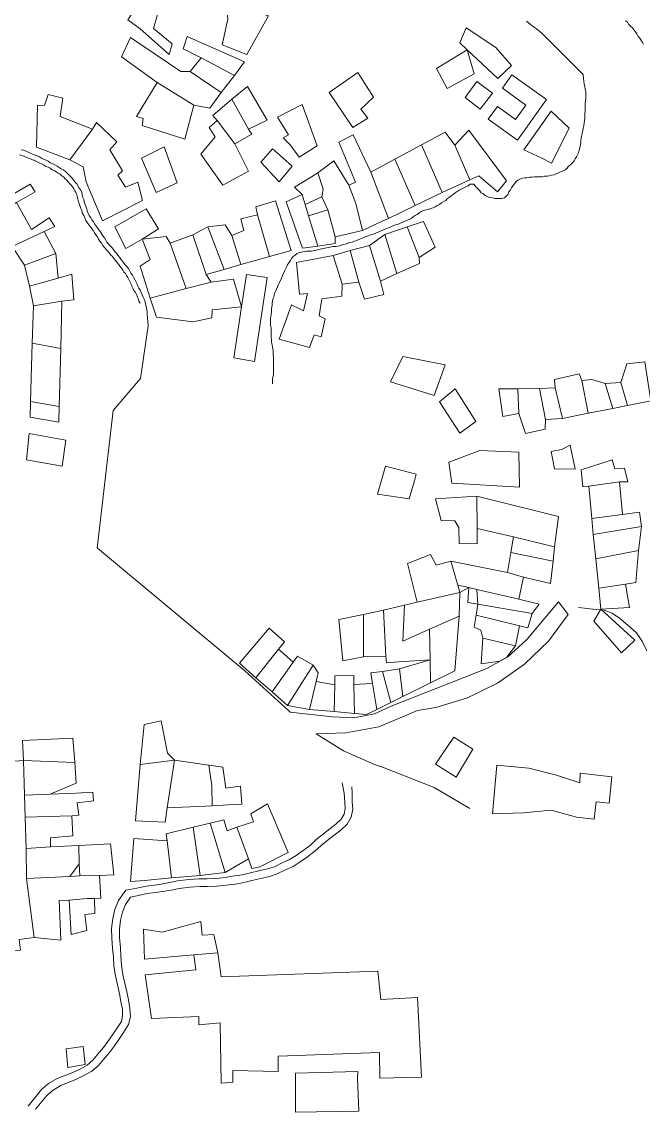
# Model space of a CAD drawing. Header units: inches. Extents: x 1138763 to 1140867, y 1050756 to 1053008.
# Drawn here: x 1140509.4 to 1140664.1, y 1052533.5 to 1052805.3 of the extents above; entities that cross this region are included whole.
import ezdxf

# ---------------------------------------------------------------- set-up
doc = ezdxf.new("R2010")
doc.units = ezdxf.units.IN
doc.header["$MEASUREMENT"] = 0
for name, color, linetype, lineweight in [('LimEdif_AM', 44, 'Continuous', 5), ('ViaPrin_AM', 1, 'Continuous', 15), ('ViaSec_AM', 1, 'Continuous', 18)]:
    doc.layers.add(name, color=color, linetype=linetype, lineweight=lineweight)

msp = doc.modelspace()

# ---------------------------------------------------------------- linework, layer by layer
at = {"layer": 'LimEdif_AM'}
for points in [[(1140546.06, 1052797.12), (1140538.81, 1052803.5), (1140535.81, 1052805.75), (1140539.81, 1052811.87), (1140541.56, 1052818.5), (1140544.94, 1052817), (1140543.81, 1052809.37), (1140542.19, 1052803.62), (1140546.81, 1052799.75), (1140546.06, 1052797.12)], [(1140570.81, 1052806.75), (1140565.44, 1052797.12), (1140559.31, 1052799.5), (1140560.69, 1052805.87), (1140560.19, 1052810), (1140570.81, 1052806.75)], [(1140620.31, 1052798.25), (1140618.44, 1052800), (1140620.06, 1052803.75), (1140627.44, 1052798.87), (1140631.31, 1052794.37), (1140627.94, 1052791.12), (1140620.31, 1052798.25)], [(1140543.06, 1052790.12), (1140534.19, 1052796.5), (1140536.44, 1052801.37), (1140548.94, 1052792.87), (1140551.31, 1052792.87), (1140559.06, 1052787.62), (1140556.19, 1052783.75), (1140552.19, 1052784.5), (1140543.06, 1052790.12)], [(1140554.06, 1052796.25), (1140549.56, 1052798.5), (1140550.56, 1052801.62), (1140564.81, 1052795.25), (1140562.31, 1052791.87), (1140554.06, 1052796.25)], [(1140620.31, 1052798.25), (1140622.06, 1052792.25), (1140615.31, 1052788.62), (1140612.69, 1052793.62), (1140620.31, 1052798.25)], [(1140551.31, 1052792.87), (1140554.06, 1052796.25), (1140562.31, 1052791.87), (1140559.06, 1052787.62), (1140551.31, 1052792.87)], [(1140591.81, 1052778.87), (1140585.94, 1052787.62), (1140593.06, 1052792.62), (1140596.94, 1052786.5), (1140593.81, 1052783.5), (1140595.56, 1052781.25), (1140591.81, 1052778.87)], [(1140552.19, 1052784.5), (1140549.94, 1052776), (1140539.31, 1052779.37), (1140539.56, 1052781.12), (1140537.94, 1052781.62), (1140543.06, 1052790.12), (1140552.19, 1052784.5)], [(1140623.56, 1052783.5), (1140619.81, 1052786.37), (1140622.69, 1052790.37), (1140626.56, 1052787.5), (1140623.56, 1052783.5)], [(1140632.81, 1052775.75), (1140625.56, 1052781), (1140627.81, 1052784.12), (1140632.31, 1052780.87), (1140634.94, 1052784.5), (1140629.06, 1052788.75), (1140631.44, 1052792), (1140640.06, 1052785.87), (1140632.81, 1052775.75)], [(1140526.94, 1052778.5), (1140521.31, 1052770.87), (1140513.06, 1052774), (1140513.31, 1052784.5), (1140515.06, 1052784.37), (1140515.94, 1052787.12), (1140519.56, 1052786.25), (1140518.94, 1052781.62), (1140526.94, 1052778.5)], [(1140561.69, 1052786), (1140565.56, 1052789.12), (1140570.44, 1052780.75), (1140565.81, 1052778.5), (1140561.69, 1052786)], [(1140558.06, 1052780.62), (1140556.94, 1052781.87), (1140561.69, 1052786), (1140565.81, 1052778.5), (1140566.69, 1052777.25), (1140562.44, 1052774.87), (1140558.06, 1052780.62)], [(1140578.44, 1052771.5), (1140576.19, 1052774.62), (1140574.44, 1052776.37), (1140575.81, 1052777.12), (1140573.06, 1052781.5), (1140579.19, 1052784.62), (1140582.94, 1052774.37), (1140578.44, 1052771.5)], [(1140641.31, 1052770), (1140638.69, 1052771.37), (1140634.44, 1052773.37), (1140641.19, 1052783), (1140645.69, 1052778.75), (1140641.31, 1052770)], [(1140526.94, 1052778.5), (1140527.94, 1052780.12), (1140533.06, 1052775.37), (1140531.31, 1052773.37), (1140534.44, 1052768.12), (1140533.31, 1052767), (1140535.19, 1052764), (1140538.31, 1052765.25), (1140539.44, 1052760.75), (1140529.44, 1052755.62), (1140525.44, 1052765.37), (1140524.69, 1052769.12), (1140521.31, 1052770.87), (1140526.94, 1052778.5)], [(1140562.44, 1052774.87), (1140565.81, 1052768), (1140559.44, 1052764.5), (1140553.94, 1052772.25), (1140557.56, 1052776.62), (1140556.06, 1052778.87), (1140558.06, 1052780.62), (1140562.44, 1052774.87)], [(1140590.81, 1052764.5), (1140592.44, 1052765.25), (1140588.31, 1052775.25), (1140591.94, 1052777.12), (1140596.31, 1052767.75), (1140600.69, 1052756.25), (1140599.31, 1052755.62), (1140594.19, 1052753.25), (1140592.56, 1052760), (1140590.81, 1052764.5)], [(1140608.94, 1052774.62), (1140614.81, 1052777.75), (1140617.19, 1052774.5), (1140620.94, 1052765.87), (1140614.06, 1052762.75), (1140608.94, 1052774.62)], [(1140620.94, 1052765.87), (1140617.19, 1052774.5), (1140620.69, 1052778.25), (1140630.06, 1052765.62), (1140627.81, 1052762.87), (1140623.19, 1052766.87), (1140620.94, 1052765.87)], [(1140542.81, 1052762.75), (1140539.19, 1052771.25), (1140544.81, 1052774.12), (1140548.06, 1052765.12), (1140542.81, 1052762.75)], [(1140573.44, 1052765.37), (1140568.94, 1052770.25), (1140571.81, 1052773.62), (1140572.94, 1052772.62), (1140576.69, 1052769.25), (1140573.44, 1052765.37)], [(1140602.31, 1052771), (1140608.94, 1052774.62), (1140614.06, 1052762.75), (1140607.31, 1052759.5), (1140602.31, 1052771)], [(1140583.06, 1052767.62), (1140587.06, 1052770.62), (1140590.81, 1052764.5), (1140592.56, 1052760), (1140594.19, 1052753.25), (1140587.44, 1052751.62), (1140586.31, 1052755.62), (1140585.56, 1052758.37), (1140584.06, 1052761.62), (1140584.44, 1052763.5), (1140583.06, 1052767.62)], [(1140596.31, 1052767.75), (1140602.31, 1052771), (1140607.31, 1052759.5), (1140600.69, 1052756.25), (1140596.31, 1052767.75)], [(1140579.19, 1052762.25), (1140577.31, 1052764), (1140581.56, 1052766.62), (1140583.06, 1052767.62), (1140584.44, 1052763.5), (1140584.06, 1052761.62), (1140579.94, 1052759.75), (1140579.19, 1052762.25)], [(1140506.56, 1052764.12), (1140507.44, 1052762.5), (1140511.44, 1052764.75), (1140512.69, 1052762.87), (1140508.06, 1052760.25), (1140501.69, 1052756.5), (1140496.44, 1052761.25), (1140506.56, 1052764.12)], [(1140579.94, 1052759.75), (1140580.81, 1052756.87), (1140583.06, 1052749.37), (1140579.31, 1052748.87), (1140575.19, 1052760.37), (1140579.19, 1052762.25), (1140579.94, 1052759.75)], [(1140508.06, 1052760.25), (1140511.81, 1052753.5), (1140516.19, 1052756.37), (1140517.56, 1052754.25), (1140514.94, 1052753), (1140506.94, 1052749.25), (1140505.06, 1052753.62), (1140501.69, 1052756.5), (1140508.06, 1052760.25)], [(1140568.06, 1052757.12), (1140567.69, 1052759.12), (1140572.56, 1052760.62), (1140576.44, 1052748.25), (1140571.06, 1052746.75), (1140568.06, 1052757.12)], [(1140584.06, 1052761.62), (1140585.56, 1052758.37), (1140580.81, 1052756.87), (1140579.94, 1052759.75), (1140584.06, 1052761.62)], [(1140539.31, 1052751.12), (1140535.31, 1052748.75), (1140532.56, 1052754.12), (1140540.31, 1052758.62), (1140543.44, 1052753.62), (1140539.31, 1052751.12)], [(1140561.69, 1052752), (1140564.69, 1052753.25), (1140563.94, 1052756.12), (1140568.06, 1052757.12), (1140571.06, 1052746.75), (1140563.94, 1052744.75), (1140561.69, 1052752)], [(1140585.56, 1052758.37), (1140586.31, 1052755.62), (1140587.44, 1052751.62), (1140587.44, 1052750), (1140583.06, 1052749.37), (1140580.81, 1052756.87), (1140585.56, 1052758.37)], [(1140551.94, 1052752.12), (1140555.69, 1052754.12), (1140559.81, 1052743.5), (1140555.31, 1052742.25), (1140551.94, 1052752.12)], [(1140555.69, 1052754.12), (1140560.06, 1052754.62), (1140561.69, 1052752), (1140563.94, 1052744.75), (1140559.81, 1052743.5), (1140555.69, 1052754.12)], [(1140599.81, 1052752.25), (1140605.31, 1052754.12), (1140608.31, 1052746.5), (1140608.44, 1052745), (1140602.81, 1052742.5), (1140599.81, 1052752.25)], [(1140605.31, 1052754.12), (1140609.44, 1052755.5), (1140612.31, 1052749.12), (1140608.31, 1052746.5), (1140605.31, 1052754.12)], [(1140514.94, 1052753), (1140517.81, 1052747.5), (1140510.06, 1052744.62), (1140506.94, 1052749.25), (1140514.94, 1052753)], [(1140539.31, 1052751.12), (1140545.31, 1052751.75), (1140546.31, 1052750.12), (1140550.31, 1052738.75), (1140541.31, 1052736.37), (1140538.81, 1052744.37), (1140541.31, 1052746), (1140539.31, 1052751.12)], [(1140546.31, 1052750.12), (1140551.94, 1052752.12), (1140555.31, 1052742.25), (1140556.56, 1052740.37), (1140550.31, 1052738.75), (1140546.31, 1052750.12)], [(1140595.94, 1052749.5), (1140599.81, 1052752.25), (1140602.81, 1052742.5), (1140598.69, 1052740.62), (1140595.94, 1052749.5)], [(1140591.19, 1052748.25), (1140595.94, 1052749.5), (1140598.69, 1052740.62), (1140599.56, 1052737.25), (1140594.69, 1052736.12), (1140593.31, 1052740.37), (1140591.19, 1052748.25)], [(1140517.81, 1052747.5), (1140518.44, 1052741.37), (1140511.31, 1052739.37), (1140510.06, 1052744.62), (1140517.81, 1052747.5)], [(1140589.19, 1052739.87), (1140589.06, 1052736.87), (1140584.06, 1052736.25), (1140583.44, 1052732), (1140584.94, 1052731.25), (1140583.94, 1052726.75), (1140582.19, 1052727.25), (1140581.06, 1052724.12), (1140573.44, 1052726.12), (1140576.56, 1052734.75), (1140579.56, 1052733.25), (1140580.56, 1052737.5), (1140578.56, 1052737.37), (1140577.81, 1052745.25), (1140586.94, 1052747), (1140589.19, 1052739.87)], [(1140586.94, 1052747), (1140591.19, 1052748.25), (1140593.31, 1052740.37), (1140589.19, 1052739.87), (1140586.94, 1052747)], [(1140518.44, 1052741.37), (1140521.81, 1052742.37), (1140522.31, 1052736), (1140519.31, 1052735.62), (1140512.31, 1052734.5), (1140511.31, 1052739.37), (1140518.44, 1052741.37)], [(1140556.56, 1052740.37), (1140562.06, 1052741.12), (1140564.06, 1052734.25), (1140556.81, 1052733.5), (1140556.69, 1052731.5), (1140552.06, 1052730.5), (1140542.94, 1052731.62), (1140541.31, 1052736.37), (1140550.31, 1052738.75), (1140556.56, 1052740.37)], [(1140564.06, 1052734.25), (1140565.31, 1052742.25), (1140570.44, 1052741.5), (1140567.31, 1052720.62), (1140562.19, 1052721.5), (1140564.06, 1052734.25)], [(1140519.31, 1052735.62), (1140519.06, 1052723.87), (1140511.94, 1052725.12), (1140512.31, 1052734.5), (1140519.31, 1052735.62)], [(1140519.06, 1052723.87), (1140518.69, 1052709.37), (1140511.56, 1052710.62), (1140511.94, 1052725.12), (1140519.06, 1052723.87)], [(1140612.06, 1052712.12), (1140601.19, 1052715.5), (1140604.31, 1052721.87), (1140614.81, 1052719.75), (1140612.06, 1052712.12)], [(1140658.56, 1052715.37), (1140660.06, 1052720), (1140664.56, 1052720.5), (1140666.06, 1052710.75), (1140660.19, 1052709.62), (1140658.56, 1052715.37)], [(1140642.19, 1052714), (1140642.06, 1052716.12), (1140648.19, 1052717.5), (1140648.81, 1052715.87), (1140650.44, 1052707.75), (1140644.06, 1052706.37), (1140642.19, 1052714)], [(1140648.81, 1052715.87), (1140651.31, 1052716.12), (1140654.69, 1052715.12), (1140656.56, 1052708.87), (1140650.44, 1052707.75), (1140648.81, 1052715.87)], [(1140618.44, 1052702.75), (1140613.44, 1052710.5), (1140617.31, 1052713.75), (1140622.44, 1052705.62), (1140618.44, 1052702.75)], [(1140633.19, 1052707.62), (1140629.19, 1052706.87), (1140628.19, 1052713.75), (1140632.94, 1052713.75), (1140633.19, 1052707.62)], [(1140632.94, 1052713.75), (1140638.31, 1052713.87), (1140639.81, 1052706.12), (1140639.69, 1052703.75), (1140634.81, 1052702.62), (1140633.69, 1052706.12), (1140633.19, 1052707.62), (1140632.94, 1052713.75)], [(1140638.31, 1052713.87), (1140642.19, 1052714), (1140644.06, 1052706.37), (1140639.81, 1052706.12), (1140638.31, 1052713.87)], [(1140654.69, 1052715.12), (1140658.56, 1052715.37), (1140660.19, 1052709.62), (1140656.56, 1052708.87), (1140654.69, 1052715.12)], [(1140518.69, 1052709.37), (1140518.56, 1052705.5), (1140511.44, 1052706.75), (1140511.56, 1052710.62), (1140518.69, 1052709.37)], [(1140519.44, 1052694.5), (1140510.56, 1052696.12), (1140511.19, 1052702.62), (1140520.31, 1052701), (1140519.44, 1052694.5)], [(1140647.19, 1052693.75), (1140642.06, 1052693.87), (1140641.19, 1052698.12), (1140643.81, 1052698.62), (1140645.94, 1052699.75), (1140647.19, 1052693.75)], [(1140633.31, 1052689.25), (1140616.44, 1052690.25), (1140615.69, 1052695.5), (1140623.44, 1052698.37), (1140633.19, 1052698), (1140633.31, 1052689.25)], [(1140605.81, 1052686.37), (1140597.94, 1052687.5), (1140599.94, 1052694.5), (1140607.56, 1052692.5), (1140607.19, 1052690.87), (1140605.81, 1052686.37)], [(1140658.19, 1052690.62), (1140650.56, 1052689.5), (1140649.06, 1052689.37), (1140648.69, 1052693.62), (1140656.44, 1052696.12), (1140657.06, 1052693.87), (1140659.44, 1052694), (1140660.31, 1052690.62), (1140658.19, 1052690.62)], [(1140658.19, 1052690.62), (1140658.94, 1052682.5), (1140651.31, 1052681.5), (1140650.56, 1052689.5), (1140658.19, 1052690.62)], [(1140622.69, 1052687), (1140622.81, 1052679), (1140622.81, 1052675.12), (1140618.31, 1052675.25), (1140618.19, 1052679.25), (1140617.19, 1052680.87), (1140613.81, 1052681), (1140612.44, 1052686.37), (1140622.69, 1052687)], [(1140622.69, 1052687), (1140643.06, 1052682), (1140642.06, 1052674.37), (1140631.81, 1052676.87), (1140622.81, 1052679), (1140622.69, 1052687)], [(1140658.94, 1052682.5), (1140663.19, 1052683), (1140663.69, 1052679.5), (1140651.69, 1052677.5), (1140651.31, 1052681.5), (1140658.94, 1052682.5)], [(1140663.69, 1052679.5), (1140662.94, 1052673.5), (1140652.31, 1052671.37), (1140651.69, 1052677.5), (1140663.69, 1052679.5)], [(1140642.06, 1052674.37), (1140641.69, 1052670.87), (1140631.19, 1052673), (1140631.81, 1052676.87), (1140642.06, 1052674.37)], [(1140641.69, 1052670.87), (1140641.06, 1052665.25), (1140634.31, 1052666.87), (1140630.31, 1052668), (1140631.19, 1052673), (1140641.69, 1052670.87)], [(1140662.94, 1052673.5), (1140662.31, 1052665.5), (1140659.69, 1052665.12), (1140653.06, 1052664.12), (1140652.31, 1052671.37), (1140662.94, 1052673.5)], [(1140616.19, 1052670.87), (1140617.94, 1052664.87), (1140618.44, 1052663), (1140607.81, 1052660.62), (1140605.44, 1052670.25), (1140611.19, 1052672.5), (1140612.56, 1052669.87), (1140616.19, 1052670.87)], [(1140616.19, 1052670.87), (1140630.31, 1052668), (1140634.31, 1052666.87), (1140633.19, 1052661.37), (1140622.69, 1052663.75), (1140620.69, 1052664.25), (1140617.94, 1052664.87), (1140616.19, 1052670.87)], [(1140620.69, 1052664.25), (1140618.44, 1052663), (1140617.94, 1052664.87), (1140620.69, 1052664.25)], [(1140659.69, 1052665.12), (1140660.69, 1052659.25), (1140653.56, 1052658.87), (1140653.06, 1052664.12), (1140659.69, 1052665.12)], [(1140618.44, 1052663), (1140618.31, 1052657.12), (1140610.94, 1052653.87), (1140604.31, 1052650.87), (1140604.69, 1052659.87), (1140607.81, 1052660.62), (1140618.44, 1052663)], [(1140622.69, 1052663.75), (1140622.94, 1052660.12), (1140620.44, 1052660.5), (1140620.69, 1052664.25), (1140622.69, 1052663.75)], [(1140633.19, 1052661.37), (1140638.19, 1052660.12), (1140636.44, 1052657.75), (1140622.94, 1052660.12), (1140622.69, 1052663.75), (1140633.19, 1052661.37)], [(1140599.44, 1052658.62), (1140604.69, 1052659.87), (1140604.31, 1052650.87), (1140610.94, 1052653.87), (1140611.06, 1052646.25), (1140603.19, 1052645.75), (1140600.19, 1052645.5), (1140600.06, 1052647.12), (1140599.44, 1052658.62)], [(1140636.44, 1052657.75), (1140635.44, 1052654.25), (1140633.31, 1052654.75), (1140622.56, 1052657.37), (1140622.94, 1052660.12), (1140636.44, 1052657.75)], [(1140594.44, 1052647), (1140589.31, 1052646), (1140588.31, 1052656.25), (1140594.44, 1052657.5), (1140594.44, 1052647)], [(1140594.44, 1052657.5), (1140599.44, 1052658.62), (1140600.06, 1052647.12), (1140594.44, 1052647), (1140594.44, 1052657.5)], [(1140618.31, 1052657.12), (1140617.19, 1052643.5), (1140611.19, 1052640.5), (1140611.06, 1052646.25), (1140610.94, 1052653.87), (1140618.31, 1052657.12)], [(1140633.31, 1052654.75), (1140632.31, 1052649.75), (1140624.19, 1052651.62), (1140623.69, 1052653.62), (1140622.06, 1052654.37), (1140622.56, 1052657.37), (1140633.31, 1052654.75)], [(1140653.56, 1052658.87), (1140662.06, 1052651.12), (1140658.69, 1052648), (1140651.81, 1052655.87), (1140653.56, 1052658.87)], [(1140573.31, 1052648.87), (1140567.69, 1052641.75), (1140563.56, 1052645.37), (1140570.94, 1052654.12), (1140574.81, 1052650.75), (1140573.31, 1052648.87)], [(1140632.31, 1052649.75), (1140630.19, 1052646.87), (1140628.44, 1052645.87), (1140623.81, 1052645.25), (1140624.19, 1052651.62), (1140632.31, 1052649.75)], [(1140573.31, 1052648.87), (1140576.94, 1052645.62), (1140571.69, 1052638.25), (1140567.69, 1052641.75), (1140573.31, 1052648.87)], [(1140576.94, 1052645.62), (1140578.06, 1052647.12), (1140581.94, 1052644.87), (1140575.56, 1052634.87), (1140571.69, 1052638.25), (1140576.94, 1052645.62)], [(1140603.44, 1052644), (1140611.06, 1052646.25), (1140611.19, 1052640.5), (1140604.31, 1052637.12), (1140603.44, 1052644)], [(1140581.94, 1052644.87), (1140583.19, 1052643), (1140582.69, 1052640.87), (1140581.06, 1052633.87), (1140575.56, 1052634.87), (1140581.94, 1052644.87)], [(1140596.69, 1052640.37), (1140596.31, 1052643), (1140599.19, 1052643.37), (1140601.31, 1052635.62), (1140597.81, 1052633.87), (1140596.69, 1052640.37)], [(1140599.19, 1052643.37), (1140603.44, 1052644), (1140604.31, 1052637.12), (1140601.31, 1052635.62), (1140599.19, 1052643.37)], [(1140582.69, 1052640.87), (1140587.31, 1052640), (1140587.19, 1052633.37), (1140581.06, 1052633.87), (1140582.69, 1052640.87)], [(1140587.31, 1052640), (1140587.31, 1052642.25), (1140592.06, 1052642.37), (1140592.06, 1052640.12), (1140592.19, 1052632.87), (1140587.19, 1052633.37), (1140587.31, 1052640)], [(1140592.06, 1052640.12), (1140596.69, 1052640.37), (1140597.81, 1052633.87), (1140595.19, 1052632.62), (1140592.19, 1052632.87), (1140592.06, 1052640.12)], [(1140547.44, 1052621.25), (1140538.81, 1052620.12), (1140539.81, 1052630.12), (1140544.06, 1052631), (1140545.69, 1052623), (1140547.44, 1052621.25)], [(1140509.81, 1052621.12), (1140509.56, 1052626.12), (1140522.06, 1052626.75), (1140522.56, 1052620.62), (1140509.81, 1052621.12)], [(1140617.56, 1052617), (1140612.44, 1052620.25), (1140616.94, 1052627), (1140621.69, 1052624), (1140617.56, 1052617)], [(1140509.81, 1052621.12), (1140510.06, 1052612.5), (1140510.19, 1052607), (1140510.44, 1052599.25), (1140510.56, 1052591.75), (1140512.44, 1052577), (1140508.69, 1052576.5), (1140509.06, 1052573.87), (1140506.31, 1052573.75), (1140502.69, 1052573.5), (1140497.94, 1052573.12), (1140494.69, 1052572.87), (1140478.69, 1052571.75), (1140476.06, 1052617.25), (1140477.06, 1052618.62), (1140509.81, 1052621.12)], [(1140522.56, 1052620.62), (1140522.94, 1052615.5), (1140516.44, 1052612.75), (1140510.06, 1052612.5), (1140509.81, 1052621.12), (1140522.56, 1052620.62)], [(1140547.44, 1052621.25), (1140545.56, 1052609.37), (1140545.06, 1052605.75), (1140537.69, 1052606.12), (1140538.81, 1052620.12), (1140547.44, 1052621.25)], [(1140547.44, 1052621.25), (1140555.94, 1052620), (1140556.69, 1052614.87), (1140556.81, 1052609.87), (1140555.19, 1052609.75), (1140551.31, 1052609.62), (1140545.56, 1052609.37), (1140547.44, 1052621.25)], [(1140555.94, 1052620), (1140559.44, 1052619.5), (1140560.19, 1052614.25), (1140563.81, 1052614.75), (1140564.19, 1052610.25), (1140560.81, 1052610.12), (1140556.81, 1052609.87), (1140556.69, 1052614.87), (1140555.94, 1052620)], [(1140651.94, 1052606.5), (1140647.56, 1052607), (1140641.19, 1052608.75), (1140634.31, 1052608.12), (1140626.56, 1052607.87), (1140627.69, 1052620), (1140635.69, 1052619.25), (1140642.56, 1052617.5), (1140648.31, 1052615.62), (1140648.44, 1052618), (1140656.31, 1052617.12), (1140655.69, 1052610.5), (1140652.44, 1052610.87), (1140651.94, 1052606.5)], [(1140516.44, 1052612.75), (1140522.81, 1052613), (1140527.06, 1052613.25), (1140527.19, 1052611.12), (1140523.19, 1052610.62), (1140523.56, 1052607.5), (1140521.81, 1052607.37), (1140510.19, 1052607), (1140510.06, 1052612.5), (1140516.44, 1052612.75)], [(1140565.81, 1052596.62), (1140562.94, 1052604.5), (1140567.06, 1052605.87), (1140566.44, 1052607.87), (1140570.56, 1052610.37), (1140575.69, 1052598.25), (1140568.69, 1052594.62), (1140566.69, 1052594.25), (1140565.81, 1052596.62)], [(1140521.81, 1052607.37), (1140522.06, 1052602.37), (1140516.56, 1052601.87), (1140516.56, 1052599.62), (1140510.44, 1052599.25), (1140510.19, 1052607), (1140521.81, 1052607.37)], [(1140552.06, 1052604.5), (1140556.31, 1052605.5), (1140560.06, 1052593.25), (1140557.19, 1052592.87), (1140553.81, 1052592.5), (1140552.06, 1052604.5)], [(1140556.31, 1052605.5), (1140559.69, 1052606.37), (1140560.56, 1052603.62), (1140562.94, 1052604.5), (1140565.81, 1052596.62), (1140560.06, 1052593.25), (1140556.31, 1052605.5)], [(1140545.56, 1052601.12), (1140545.31, 1052602.87), (1140552.06, 1052604.5), (1140553.81, 1052592.5), (1140546.69, 1052591.87), (1140545.56, 1052601.12)], [(1140516.56, 1052599.62), (1140523.56, 1052600), (1140523.69, 1052595.37), (1140521.31, 1052592.25), (1140510.56, 1052591.75), (1140510.44, 1052599.25), (1140516.56, 1052599.62)], [(1140523.69, 1052595.37), (1140523.56, 1052600), (1140531.44, 1052600.37), (1140532.31, 1052592.62), (1140528.69, 1052592.5), (1140523.81, 1052592.37), (1140523.69, 1052595.37)], [(1140546.69, 1052591.87), (1140539.94, 1052591.25), (1140536.44, 1052591), (1140537.31, 1052601.75), (1140545.56, 1052601.12), (1140546.69, 1052591.87)], [(1140523.81, 1052592.37), (1140521.31, 1052592.25), (1140523.69, 1052595.37), (1140523.81, 1052592.37)], [(1140528.69, 1052592.5), (1140529.06, 1052586.87), (1140527.44, 1052586.75), (1140525.69, 1052586.75), (1140521.19, 1052586.37), (1140518.69, 1052586.25), (1140519.06, 1052576.37), (1140512.44, 1052577), (1140510.56, 1052591.75), (1140521.31, 1052592.25), (1140523.81, 1052592.37), (1140528.69, 1052592.5)], [(1140527.44, 1052586.75), (1140527.56, 1052583), (1140525.06, 1052582.75), (1140525.56, 1052578.75), (1140521.69, 1052577.75), (1140521.19, 1052586.37), (1140525.69, 1052586.75), (1140527.44, 1052586.75)], [(1140558.19, 1052573.25), (1140552.19, 1052572.75), (1140539.94, 1052571.62), (1140539.69, 1052579.12), (1140544.31, 1052578.37), (1140553.94, 1052581), (1140554.31, 1052577.62), (1140557.19, 1052577.75), (1140558.19, 1052573.25)], [(1140558.19, 1052573.25), (1140559.06, 1052567.25), (1140598.06, 1052568.62), (1140598.81, 1052561.62), (1140607.94, 1052562.12), (1140608.94, 1052542.25), (1140598.56, 1052542), (1140598.44, 1052548.37), (1140573.19, 1052547.5), (1140573.19, 1052543.62), (1140561.94, 1052543.87), (1140561.94, 1052541), (1140559.06, 1052540.75), (1140558.81, 1052555.75), (1140553.44, 1052555.25), (1140553.44, 1052557.37), (1140541.69, 1052556.87), (1140540.06, 1052567.75), (1140552.69, 1052569), (1140552.19, 1052572.75), (1140558.19, 1052573.25)], [(1140520.81, 1052544.62), (1140520.44, 1052549.25), (1140524.69, 1052549.87), (1140525.19, 1052545.37), (1140520.81, 1052544.62)], [(1140577.56, 1052533.5), (1140577.56, 1052543.25), (1140593.06, 1052543.62), (1140592.94, 1052541.87), (1140593.31, 1052533.75), (1140577.56, 1052533.5)]]:
    msp.add_lwpolyline(points, dxfattribs=at)
at = {"layer": 'ViaPrin_AM'}
msp.add_lwpolyline([(1140620.93, 1052609.15), (1140612.05, 1052614.4), (1140599.23, 1052619.51), (1140597.25, 1052620.18), (1140589.52, 1052623.59), (1140582.7, 1052627.83), (1140590.11, 1052628.04), (1140598.26, 1052629.56), (1140607.95, 1052633.61), (1140612.47, 1052634.39), (1140620.39, 1052636.79), (1140627.82, 1052640.4), (1140634.59, 1052645.15), (1140640.52, 1052650.91), (1140645.47, 1052657.54), (1140643.02, 1052660.67), (1140635.21, 1052651.37), (1140634.93, 1052651.05), (1140630.46, 1052647.02), (1140625.23, 1052644.04), (1140601.38, 1052634.7), (1140597.24, 1052632.81), (1140592.06, 1052631.78), (1140586.79, 1052632.06), (1140576.24, 1052633.21), (1140575.9, 1052633.49), (1140564.96, 1052643.46), (1140528.21, 1052674.04), (1140528.18, 1052674.06), (1140532.1, 1052708.41), (1140538.93, 1052716.36), (1140540.84, 1052729.52)], dxfattribs=at)
at = {"layer": 'ViaSec_AM'}
for points in [[(1140571.81, 1052715), (1140571.81, 1052715.62), (1140571.81, 1052716.25), (1140572.06, 1052717.37), (1140572.06, 1052718), (1140572.06, 1052718.62), (1140572.06, 1052719.25), (1140572.06, 1052719.87), (1140572.06, 1052721.12), (1140572.06, 1052721.75), (1140571.94, 1052722.25), (1140571.94, 1052723.5), (1140571.81, 1052724.12), (1140571.69, 1052724.75), (1140571.56, 1052725.37), (1140571.56, 1052726), (1140571.44, 1052726.62), (1140571.44, 1052727.25), (1140571.44, 1052727.75), (1140571.44, 1052728.37), (1140571.44, 1052729), (1140571.31, 1052729.62), (1140571.31, 1052730.25), (1140571.31, 1052730.87), (1140571.31, 1052731.5), (1140571.44, 1052732.12), (1140571.56, 1052733.25), (1140571.56, 1052733.87), (1140571.69, 1052734.5), (1140571.69, 1052735.12), (1140571.81, 1052735.75), (1140571.94, 1052736.37), (1140572.19, 1052736.87), (1140572.31, 1052737.5), (1140572.56, 1052738), (1140572.81, 1052738.62), (1140573.31, 1052739.75), (1140573.56, 1052740.25), (1140574.06, 1052741.37), (1140574.31, 1052742), (1140574.81, 1052743.12), (1140575.06, 1052743.62), (1140575.31, 1052744.12), (1140575.56, 1052744.75), (1140575.94, 1052745.25), (1140576.31, 1052745.75), (1140576.56, 1052746.25), (1140576.94, 1052746.75), (1140577.44, 1052747.12), (1140577.94, 1052747.5), (1140578.44, 1052747.75), (1140579.06, 1052747.87), (1140579.69, 1052748), (1140580.31, 1052748.12), (1140580.94, 1052748.12), (1140581.56, 1052748.12), (1140582.69, 1052748.37), (1140583.31, 1052748.5), (1140584.44, 1052748.75), (1140585.69, 1052749), (1140586.94, 1052749.25), (1140587.56, 1052749.25), (1140588.19, 1052749.37), (1140588.81, 1052749.5), (1140589.31, 1052749.75), (1140589.94, 1052749.87), (1140590.44, 1052750), (1140591.06, 1052750.25), (1140591.69, 1052750.37), (1140592.19, 1052750.62), (1140592.81, 1052750.75), (1140593.31, 1052751), (1140593.94, 1052751.25), (1140594.44, 1052751.5), (1140595.06, 1052751.75), (1140595.69, 1052751.87), (1140596.19, 1052752.12), (1140596.81, 1052752.25), (1140597.31, 1052752.5), (1140597.94, 1052752.75), (1140598.44, 1052753), (1140599.06, 1052753.25), (1140600.19, 1052753.75), (1140600.69, 1052753.87), (1140601.31, 1052754.12), (1140601.81, 1052754.37), (1140602.44, 1052754.62), (1140602.94, 1052754.75), (1140603.56, 1052755), (1140604.06, 1052755.25), (1140604.69, 1052755.5), (1140605.19, 1052755.75), (1140605.81, 1052756), (1140606.31, 1052756.25), (1140606.81, 1052756.62), (1140607.31, 1052757), (1140607.81, 1052757.25), (1140608.31, 1052757.62), (1140608.81, 1052758), (1140609.44, 1052758.25), (1140610.06, 1052758.37), (1140610.56, 1052758.5), (1140611.19, 1052758.75), (1140611.81, 1052758.87), (1140612.31, 1052759.12), (1140612.81, 1052759.5), (1140613.44, 1052759.75), (1140613.94, 1052760.12), (1140614.44, 1052760.5), (1140614.94, 1052760.75), (1140615.31, 1052761.12), (1140615.81, 1052761.5), (1140616.31, 1052761.87), (1140616.81, 1052762.25), (1140617.31, 1052762.62), (1140618.31, 1052763.25), (1140618.81, 1052763.5), (1140619.44, 1052763.87), (1140619.94, 1052764.12), (1140620.56, 1052764.37), (1140621.06, 1052764.75), (1140621.94, 1052764.75), (1140622.56, 1052764), (1140623.06, 1052763.5), (1140623.44, 1052763.12), (1140623.81, 1052762.62), (1140624.31, 1052762.37), (1140624.81, 1052762), (1140625.44, 1052761.62), (1140625.94, 1052761.5), (1140626.56, 1052761.37), (1140627.19, 1052761.25), (1140627.81, 1052761.25), (1140628.44, 1052761.25), (1140628.94, 1052761.25), (1140629.56, 1052761.37), (1140630.06, 1052761.87), (1140630.44, 1052762.25), (1140630.69, 1052762.87), (1140631.06, 1052763.37), (1140631.31, 1052763.87), (1140631.69, 1052764.37), (1140632.06, 1052764.87), (1140632.44, 1052765.37), (1140632.94, 1052765.75), (1140633.44, 1052766), (1140634.06, 1052766.25), (1140634.69, 1052766.37), (1140635.19, 1052766.37), (1140635.81, 1052766.5), (1140636.44, 1052766.5), (1140637.06, 1052766.62), (1140637.69, 1052766.62), (1140638.31, 1052766.62), (1140638.94, 1052766.62), (1140639.56, 1052766.75), (1140640.19, 1052766.75), (1140640.69, 1052766.87), (1140641.31, 1052767), (1140641.94, 1052767.12), (1140642.44, 1052767.37), (1140643.06, 1052767.62), (1140643.56, 1052767.87), (1140644.19, 1052768.12), (1140644.69, 1052768.37), (1140645.19, 1052768.75), (1140645.56, 1052769.25), (1140646.06, 1052769.62), (1140646.56, 1052770.12), (1140646.94, 1052770.62), (1140647.19, 1052771.12), (1140647.56, 1052771.62), (1140647.81, 1052772.12), (1140648.06, 1052772.62), (1140648.19, 1052773.25), (1140648.31, 1052773.87), (1140648.56, 1052775.12), (1140648.56, 1052775.75), (1140648.69, 1052776.37), (1140648.81, 1052777), (1140648.94, 1052777.5), (1140649.06, 1052778.12), (1140649.19, 1052778.75), (1140649.31, 1052779.37), (1140649.56, 1052781.25), (1140649.56, 1052781.75), (1140649.56, 1052782.37), (1140649.69, 1052783), (1140649.69, 1052783.62), (1140649.69, 1052784.25), (1140649.69, 1052784.87), (1140649.81, 1052786.12), (1140649.81, 1052786.75), (1140649.81, 1052787.25), (1140649.81, 1052787.87), (1140649.69, 1052788.5), (1140649.56, 1052789.12), (1140649.44, 1052789.75), (1140649.31, 1052790.37), (1140649.19, 1052792.12), (1140639.44, 1052801.87), (1140638.94, 1052802.37), (1140638.44, 1052802.75), (1140638.06, 1052803.12), (1140637.56, 1052803.5), (1140637.06, 1052803.87), (1140636.06, 1052804.62), (1140635.56, 1052805), (1140635.06, 1052805.37)], [(1140659.69, 1052805.5), (1140660.19, 1052805.12), (1140660.56, 1052804.62), (1140661.06, 1052804.12), (1140661.44, 1052803.75), (1140661.81, 1052803.25), (1140662.19, 1052802.75), (1140662.56, 1052802.25), (1140662.81, 1052801.75), (1140663.19, 1052801.25), (1140663.56, 1052800.75), (1140663.94, 1052800.12), (1140664.19, 1052799.62)], [(1140540.81, 1052729.5), (1140540.56, 1052732.5), (1140540.56, 1052733.12), (1140540.44, 1052733.75), (1140540.31, 1052734.37), (1140540.19, 1052734.87), (1140540.06, 1052735.5), (1140539.81, 1052736.12), (1140539.56, 1052736.62), (1140539.06, 1052737.75), (1140538.81, 1052738.37), (1140538.56, 1052738.87), (1140538.31, 1052739.37), (1140538.06, 1052740), (1140537.81, 1052740.5), (1140537.56, 1052741), (1140537.19, 1052741.62), (1140536.94, 1052742.12), (1140536.56, 1052742.62), (1140535.94, 1052743.75), (1140535.56, 1052744.25), (1140535.19, 1052744.62), (1140534.81, 1052745.12), (1140534.44, 1052745.62), (1140534.06, 1052746.12), (1140533.69, 1052746.62), (1140533.31, 1052747.12), (1140532.94, 1052747.62), (1140532.56, 1052748), (1140532.19, 1052748.5), (1140531.81, 1052749), (1140531.44, 1052749.37), (1140530.56, 1052750.37), (1140530.31, 1052750.87), (1140529.94, 1052751.37), (1140529.56, 1052751.87), (1140528.94, 1052752.87), (1140528.56, 1052753.37), (1140528.19, 1052753.87), (1140527.44, 1052754.87), (1140527.19, 1052755.37), (1140526.81, 1052755.87), (1140526.56, 1052756.37), (1140526.19, 1052757), (1140525.94, 1052757.5), (1140525.69, 1052758.12), (1140525.56, 1052758.62), (1140525.31, 1052759.25), (1140525.06, 1052759.87), (1140524.94, 1052760.37), (1140524.81, 1052761), (1140524.56, 1052761.5), (1140524.44, 1052762.12), (1140524.31, 1052762.75), (1140524.06, 1052763.25), (1140523.69, 1052763.75), (1140523.06, 1052764.87), (1140522.69, 1052765.25), (1140521.94, 1052766.25), (1140521.56, 1052766.62), (1140520.69, 1052767.5), (1140520.19, 1052768), (1140519.69, 1052768.37), (1140519.19, 1052768.62), (1140518.19, 1052769.25), (1140517.56, 1052769.62), (1140517.06, 1052769.87), (1140516.44, 1052770.12), (1140515.94, 1052770.5), (1140515.44, 1052770.75), (1140514.81, 1052771), (1140514.31, 1052771.25), (1140513.81, 1052771.62), (1140513.19, 1052771.87), (1140512.69, 1052772), (1140512.06, 1052772.25), (1140511.56, 1052772.5), (1140510.94, 1052772.75), (1140510.44, 1052773), (1140509.81, 1052773.25), (1140509.19, 1052773.37)], [(1140538.81, 1052735.12), (1140538.56, 1052735.62), (1140538.44, 1052736.12), (1140538.19, 1052736.62), (1140537.94, 1052737.25), (1140537.69, 1052737.75), (1140537.31, 1052738.25), (1140537.06, 1052738.87), (1140536.81, 1052739.37), (1140536.56, 1052740), (1140536.31, 1052740.5), (1140536.06, 1052741), (1140535.81, 1052741.5), (1140535.44, 1052742), (1140535.19, 1052742.5), (1140534.81, 1052742.87), (1140534.56, 1052743.37), (1140534.19, 1052743.87), (1140533.81, 1052744.37), (1140533.44, 1052744.87), (1140533.06, 1052745.37), (1140532.69, 1052745.75), (1140532.31, 1052746.25), (1140531.94, 1052746.75), (1140531.56, 1052747.12), (1140531.19, 1052747.62), (1140529.94, 1052749), (1140529.56, 1052749.5), (1140529.19, 1052750.12), (1140528.81, 1052750.62), (1140528.44, 1052751.12), (1140528.19, 1052751.62), (1140527.81, 1052752.12), (1140527.44, 1052752.62), (1140527.19, 1052753.12), (1140526.81, 1052753.62), (1140526.44, 1052754.12), (1140526.06, 1052754.62), (1140525.69, 1052755.25), (1140525.31, 1052755.75), (1140525.06, 1052756.37), (1140524.81, 1052757), (1140524.44, 1052757.62), (1140524.31, 1052758.25), (1140524.06, 1052758.75), (1140523.81, 1052759.5), (1140523.69, 1052760), (1140523.44, 1052760.62), (1140523.31, 1052761.12), (1140523.19, 1052761.75), (1140523.06, 1052762.25), (1140522.81, 1052762.75), (1140522.56, 1052763.12), (1140522.31, 1052763.62), (1140522.06, 1052764), (1140521.69, 1052764.5), (1140521.31, 1052764.87), (1140520.94, 1052765.37), (1140520.56, 1052765.75), (1140520.19, 1052766.12), (1140519.81, 1052766.5), (1140519.31, 1052766.87), (1140518.94, 1052767.25), (1140518.44, 1052767.5), (1140517.94, 1052767.87), (1140517.56, 1052768.12), (1140516.94, 1052768.37), (1140516.44, 1052768.75), (1140515.94, 1052769), (1140515.31, 1052769.25), (1140514.81, 1052769.62), (1140514.31, 1052769.87), (1140513.69, 1052770.12), (1140513.19, 1052770.37), (1140512.69, 1052770.62), (1140512.44, 1052770.75), (1140512.06, 1052770.87), (1140511.56, 1052771.12), (1140511.06, 1052771.25), (1140510.44, 1052771.5), (1140509.94, 1052771.75), (1140509.44, 1052771.87), (1140508.81, 1052772.12)], [(1140648.06, 1052659.25), (1140651.69, 1052658.87), (1140654.44, 1052658.62), (1140656.44, 1052657.87), (1140658.19, 1052656.62), (1140660.31, 1052654.87), (1140662.44, 1052653), (1140663.94, 1052650.75), (1140665.06, 1052648.5)], [(1140510.94, 1052535), (1140514.31, 1052539.12), (1140516.06, 1052540.62), (1140518.19, 1052541.87), (1140522.06, 1052543.37), (1140523.94, 1052544.25), (1140525.69, 1052545.25), (1140527.06, 1052546.5), (1140528.19, 1052547.87), (1140529.69, 1052549.62), (1140530.81, 1052551.12), (1140531.94, 1052552.75), (1140533.06, 1052554.37), (1140534.19, 1052556.12), (1140534.44, 1052557.5), (1140534.44, 1052559.12), (1140534.06, 1052561.12), (1140533.69, 1052563), (1140533.19, 1052565.25), (1140532.69, 1052567.5), (1140532.31, 1052569.87), (1140532.19, 1052572.12), (1140531.94, 1052574.37), (1140531.81, 1052576.87), (1140531.69, 1052579.25), (1140532.06, 1052581.75), (1140532.56, 1052584), (1140533.44, 1052586.25), (1140535.31, 1052588.87), (1140538.06, 1052589.37), (1140540.31, 1052589.87), (1140542.44, 1052590.12), (1140544.06, 1052590.37), (1140546.19, 1052590.75), (1140548.19, 1052591.12), (1140551.06, 1052591.5), (1140553.56, 1052591.62), (1140555.56, 1052591.62), (1140557.81, 1052591.75), (1140560.06, 1052592), (1140562.31, 1052592.37), (1140564.31, 1052592.62), (1140566.31, 1052593.12), (1140568.44, 1052593.62), (1140570.56, 1052594.12), (1140572.31, 1052594.62), (1140574.19, 1052595.62), (1140576.06, 1052596.5), (1140577.69, 1052597.5), (1140579.44, 1052598.75), (1140581.19, 1052600), (1140582.56, 1052601.37), (1140584.19, 1052602.62), (1140586.06, 1052604.12), (1140587.56, 1052605.25), (1140588.94, 1052606.5), (1140589.69, 1052607.75), (1140589.94, 1052609.12), (1140589.81, 1052610.75), (1140589.69, 1052613), (1140589.19, 1052615.62)], [(1140512.81, 1052534.25), (1140515.69, 1052537.75), (1140517.19, 1052539), (1140519.06, 1052540.12), (1140520.94, 1052540.87), (1140522.81, 1052541.62), (1140524.81, 1052542.62), (1140526.81, 1052543.75), (1140528.44, 1052545.12), (1140529.69, 1052546.62), (1140531.19, 1052548.37), (1140532.44, 1052550), (1140533.56, 1052551.62), (1140534.69, 1052553.37), (1140535.94, 1052555.37), (1140536.44, 1052557.25), (1140536.31, 1052559.37), (1140535.94, 1052561.5), (1140535.56, 1052563.5), (1140535.06, 1052565.62), (1140534.56, 1052567.75), (1140534.19, 1052570.12), (1140534.06, 1052572.37), (1140533.94, 1052574.5), (1140533.69, 1052577), (1140533.69, 1052579.12), (1140533.94, 1052581.37), (1140534.44, 1052583.37), (1140535.19, 1052585.25), (1140536.44, 1052587.12), (1140538.44, 1052587.5), (1140540.56, 1052588), (1140542.69, 1052588.25), (1140544.44, 1052588.5), (1140546.56, 1052588.87), (1140548.56, 1052589.25), (1140551.31, 1052589.62), (1140553.69, 1052589.75), (1140555.56, 1052589.75), (1140557.94, 1052589.87), (1140560.31, 1052590.12), (1140562.56, 1052590.37), (1140564.69, 1052590.75), (1140566.69, 1052591.25), (1140568.94, 1052591.75), (1140571.06, 1052592.25), (1140572.94, 1052592.87), (1140575.06, 1052593.87), (1140576.94, 1052594.75), (1140578.69, 1052595.87), (1140580.56, 1052597.12), (1140582.44, 1052598.62), (1140583.81, 1052599.87), (1140585.31, 1052601.12), (1140587.19, 1052602.5), (1140588.81, 1052603.75), (1140590.44, 1052605.25), (1140591.44, 1052607), (1140591.81, 1052609), (1140591.69, 1052610.87), (1140591.69, 1052613.12), (1140591.56, 1052614.62)]]:
    msp.add_lwpolyline(points, dxfattribs=at)

doc.saveas('drawing.dxf')
